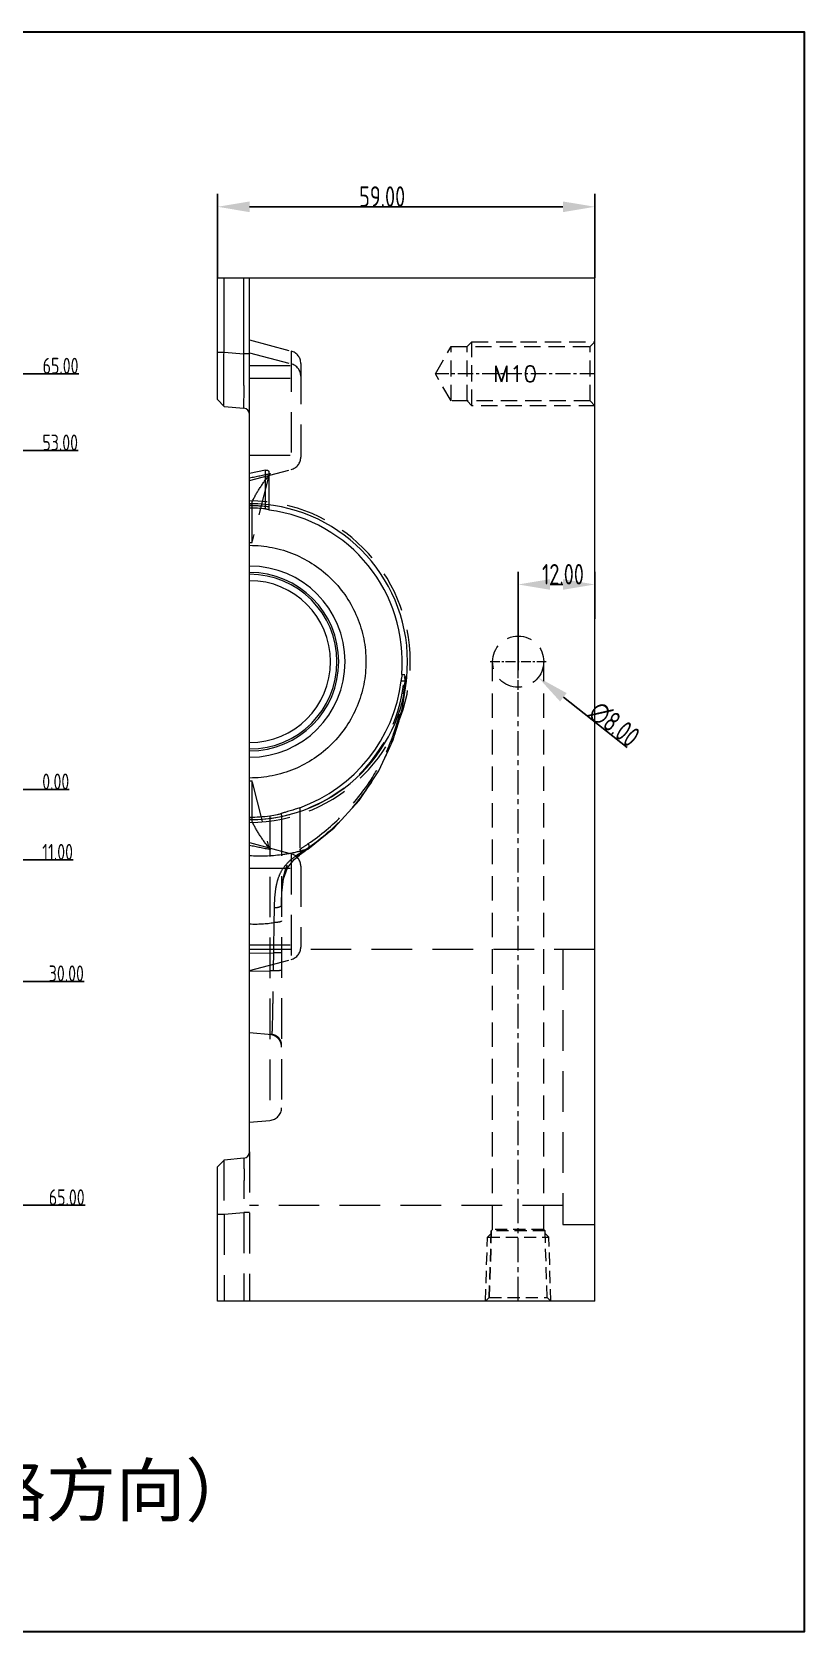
# Model space of a CAD drawing. Header units: millimetres. Extents: x 5647 to 7112, y -2229 to 2511.
# Drawn here: x 6438.9 to 6559.6, y 469.1 to 719.3 of the extents above; entities that cross this region are included whole.
import ezdxf
from ezdxf.enums import TextEntityAlignment as Align

# ---------------------------------------------------------------- set-up
doc = ezdxf.new("R2010")
doc.units = ezdxf.units.MM
doc.header["$PDSIZE"] = -5
doc.linetypes.add('CENTER', pattern=[0.6, 0.375, -0.075, 0.075, -0.075])
doc.linetypes.add('HIDDEN', pattern=[9.525, 6.35, -3.175])
doc.layers.get('0').update_dxf_attribs({"lineweight": 5})
doc.layers.get('Defpoints').update_dxf_attribs({"lineweight": 5})
for name, color, linetype, lineweight in [('cool', 153, 'HIDDEN', 9), ('DEFAULT_2', 8, 'HIDDEN', 18), ('dim', 82, 'Continuous', 9), ('screw', 33, 'Continuous', 13), ('粗实线', 7, 'Continuous', 30)]:
    doc.layers.add(name, color=color, linetype=linetype, lineweight=lineweight)
doc.styles.add('A100', font='ARIAL.TTF')
doc.styles.add('TXT', font='txt.shx', dxfattribs={"bigfont": 'gbcbig.shx'})
doc.styles.add('标注', font='isocp.shx', dxfattribs={"width": 0.8, "bigfont": 'hztxt.shx'})
doc.dimstyles.new('副本 a4', dxfattribs={"dimtxt": 3.2, "dimasz": 5, "dimexe": 2, "dimexo": 0, "dimgap": 0, "dimtad": 1, "dimzin": 0, "dimdsep": 46, "dimtxsty": '标注', "dimcen": 0, "dimdle": 3, "dimclrd": 4, "dimclre": 4, "dimclrt": 6, "dimazin": 0, "dimtfac": 1, "dimtofl": 0, "dimtmove": 0, "dimatfit": 3, "dimfxl": 0, "dimtolj": 1, "dimarcsym": 0})

# ---------------------------------------------------------------- blocks, each defined once
blk = doc.blocks.new('*D140')
at = {"layer": 'Defpoints', "color": 0}
for p in [(6467.94, 691.94), (6467.94, 680.83), (6526.94, 680.83)]:
    blk.add_point(p, dxfattribs=at)
at = {"layer": '粗实线', "color": 4, "lineweight": -2}
for p, q in [((6467.94, 680.83), (6467.94, 693.94)), ((6526.94, 680.83), (6526.94, 693.94)), ((6521.94, 691.94), (6472.94, 691.94))]:
    blk.add_line(p, q, dxfattribs=at)
at = {"layer": '粗实线', "color": 4}
for points in [[(6472.94, 692.77), (6472.94, 691.1), (6467.94, 691.94)], [(6521.94, 692.77), (6521.94, 691.1), (6526.94, 691.94)]]:
    blk.add_solid(points, dxfattribs=at)
at = {"layer": '粗实线', "color": 6, "insert": (6493.67, 693.54), "char_height": 3.2, "attachment_point": 5, "style": '标注'}
blk.add_mtext('\\A1;59.00', dxfattribs=at)
blk = doc.blocks.new('cool_jt_f11')
at = {"layer": 'cool', "ltscale": 0.3}
for p, q in [((0, 5.11), (0.58, 4.53)), ((0, 5.11), (10, 4.8)), ((0.58, 4.53), (0.58, -4.53)), ((11, 4.21), (0.58, 4.53)), ((0.58, 4.53), (11, 4.21)), ((10, 4.8), (10.58, 4.22)), ((10, 4.8), (10, -4.8)), ((11.21, 4), (11, 4.21)), ((11, -4.21), (11, 4.21)), ((11.21, -4), (11.21, 4)), ((0.58, -4.53), (0, -5.11)), ((0, -5.11), (10, -4.8)), ((0.58, -4.53), (11, -4.21)), ((10, -4.8), (10.58, -4.22)), ((11, -4.21), (11.21, -4))]:
    blk.add_line(p, q, dxfattribs=at)
blk = doc.blocks.new('*D146')
at = {"layer": 'Defpoints', "color": 0}
for p in [(6511.8, 623.3), (6518.08, 618.35)]:
    blk.add_point(p, dxfattribs=at)
at = {"layer": '粗实线', "color": 4, "lineweight": -2}
blk.add_line((6531.97, 607.4), (6522.01, 615.25), dxfattribs=at)
at = {"layer": '粗实线', "color": 4}
blk.add_solid([(6522.52, 615.91), (6521.49, 614.6), (6518.08, 618.35)], dxfattribs=at)
at = {"layer": '粗实线', "color": 6, "insert": (6529.94, 611.04), "char_height": 3.2, "attachment_point": 5, "rotation": 321.7449, "style": '标注'}
blk.add_mtext('\\A1;∅8.00', dxfattribs=at)
blk = doc.blocks.new('*D147')
at = {"layer": 'Defpoints', "color": 0}
for p in [(6526.94, 632.89), (6526.94, 627.53), (6514.94, 619.49)]:
    blk.add_point(p, dxfattribs=at)
at = {"layer": '粗实线', "color": 4, "lineweight": -2}
for p, q in [((6514.94, 619.49), (6514.94, 634.89)), ((6519.94, 632.89), (6521.94, 632.89)), ((6526.94, 627.53), (6526.94, 634.89))]:
    blk.add_line(p, q, dxfattribs=at)
at = {"layer": '粗实线', "color": 4}
for points in [[(6519.94, 633.73), (6519.94, 632.06), (6514.94, 632.89)], [(6521.94, 633.73), (6521.94, 632.06), (6526.94, 632.89)]]:
    blk.add_solid(points, dxfattribs=at)
at = {"layer": '粗实线', "color": 6, "insert": (6521.94, 634.49), "char_height": 3.2, "attachment_point": 5, "style": '标注'}
blk.add_mtext('\\A1;12.00', dxfattribs=at)
blk = doc.blocks.new('*D171')
at = {"layer": 'Defpoints', "color": 0}
for p in [(6340.41, 600.83), (6422.38, 600.83), (6440.52, 600.83)]:
    blk.add_point(p, dxfattribs=at)
at = {"layer": 'dim', "color": 4, "lineweight": -2}
blk.add_line((6422.38, 600.83), (6444.72, 600.83), dxfattribs=at)
at = {"layer": 'dim', "color": 6, "insert": (6442.62, 602.08), "char_height": 2.5, "attachment_point": 5, "style": '标注'}
blk.add_mtext('\\A1;0.00', dxfattribs=at)
blk = doc.blocks.new('*D172')
at = {"layer": 'Defpoints', "color": 0}
for p in [(6401.15, 653.83), (6440.52, 653.83), (6340.41, 600.83)]:
    blk.add_point(p, dxfattribs=at)
at = {"layer": 'dim', "color": 4, "lineweight": -2}
blk.add_line((6401.15, 653.83), (6446.12, 653.83), dxfattribs=at)
at = {"layer": 'dim', "color": 6, "insert": (6443.32, 655.08), "char_height": 2.5, "attachment_point": 5, "style": '标注'}
blk.add_mtext('\\A1;53.00', dxfattribs=at)
blk = doc.blocks.new('*D173')
at = {"layer": 'Defpoints', "color": 0}
for p in [(6419.89, 665.83), (6440.52, 665.83), (6340.41, 600.83)]:
    blk.add_point(p, dxfattribs=at)
at = {"layer": 'dim', "color": 4, "lineweight": -2}
blk.add_line((6419.89, 665.83), (6446.24, 665.83), dxfattribs=at)
at = {"layer": 'dim', "color": 6, "insert": (6443.38, 667.08), "char_height": 2.5, "attachment_point": 5, "style": '标注'}
blk.add_mtext('\\A1;65.00', dxfattribs=at)
blk = doc.blocks.new('*D174')
at = {"layer": 'Defpoints', "color": 0}
for p in [(6340.41, 600.83), (6412.16, 589.83), (6440.52, 589.83)]:
    blk.add_point(p, dxfattribs=at)
at = {"layer": 'dim', "color": 4, "lineweight": -2}
blk.add_line((6412.16, 589.83), (6445.32, 589.83), dxfattribs=at)
at = {"layer": 'dim', "color": 6, "insert": (6442.92, 591.08), "char_height": 2.5, "attachment_point": 5, "style": '标注'}
blk.add_mtext('\\A1;11.00', dxfattribs=at)
blk = doc.blocks.new('*D178')
at = {"layer": 'Defpoints', "color": 0}
for p in [(6340.41, 600.83), (6425.91, 535.83), (6441.48, 535.83)]:
    blk.add_point(p, dxfattribs=at)
at = {"layer": 'dim', "color": 4, "lineweight": -2}
blk.add_line((6425.91, 535.83), (6447.2, 535.83), dxfattribs=at)
at = {"layer": 'dim', "color": 6, "insert": (6444.34, 537.08), "char_height": 2.5, "attachment_point": 5, "style": '标注'}
blk.add_mtext('\\A1;65.00', dxfattribs=at)
blk = doc.blocks.new('*D179')
at = {"layer": 'Defpoints', "color": 0}
for p in [(6340.41, 600.83), (6358.16, 570.83), (6441.48, 570.83)]:
    blk.add_point(p, dxfattribs=at)
at = {"layer": 'dim', "color": 4, "lineweight": -2}
blk.add_line((6358.16, 570.83), (6447.08, 570.83), dxfattribs=at)
at = {"layer": 'dim', "color": 6, "insert": (6444.28, 572.08), "char_height": 2.5, "attachment_point": 5, "style": '标注'}
blk.add_mtext('\\A1;30.00', dxfattribs=at)

msp = doc.modelspace()

# ---------------------------------------------------------------- linework, layer by layer
at = {"color": 7, "linetype": 'Continuous'}
for p, q in [((6467.94003, 661.82606), (6467.94003, 680.82606)), ((6467.94003, 680.82606), (6526.94003, 680.82606)), ((6468.93622, 669.20656), (6468.93622, 680.82606)), ((6472.02718, 668.93614), (6472.02718, 680.82606)), ((6472.94003, 544.17984), (6472.94003, 680.82606)), ((6526.94003, 520.82606), (6526.94003, 680.82606)), ((6467.94003, 669.20656), (6468.93622, 669.20656)), ((6468.93622, 669.20656), (6472.02718, 668.93614)), ((6472.94003, 668.93614), (6472.02718, 668.93614)), ((6467.94003, 661.82606), (6468.93622, 660.73891)), ((6468.93622, 660.73891), (6468.93514, 660.73967)), ((6468.93622, 660.73891), (6472.02718, 660.46848)), ((6473.34003, 639.47251), (6473.34003, 644.84025)), ((6475.94003, 644.63765), (6475.94003, 644.51084)), ((6472.94003, 639.47251), (6473.34003, 639.47251)), ((6472.94003, 602.17962), (6473.34003, 602.17962)), ((6473.34003, 596.5129), (6473.34003, 602.17962)), ((6468.93622, 542.91322), (6467.94003, 541.82606)), ((6472.02718, 543.18364), (6468.93622, 542.91322)), ((6467.94003, 520.82606), (6467.94003, 541.82606)), ((6526.94003, 520.82606), (6467.94003, 520.82606))]:
    msp.add_line(p, q, dxfattribs=at)
for centre, radius, start, end in [((6471.94003, 659.47229), 1, 0, 85), ((6472.94003, 620.82606), 24.69416, 270, 90), ((6472.94003, 620.82606), 23.87401, 355.1945231, 82.7811489), ((6472.94003, 620.82606), 14.93641, 270, 90), ((6472.94003, 620.82606), 13.94021, 270, 90), ((6472.94003, 620.82606), 13.65375, 270, 90), ((6472.94003, 620.82606), 12.65755, 270, 90), ((6481.13086, 619.76084), 15.65089, 352.8988922, 354.2253848), ((6472.88875, 620.39224), 23.8794, 270.1230329, 277.7631478), ((6471.94003, 544.17984), 1, 275, 0)]:
    msp.add_arc(centre, radius, start, end, dxfattribs=at)
for centre, major_axis, start_param, end_param in [((6472.94003, 621.17271), (0, 23.66754), -0.105838737, 0), ((6472.58465, 620.82606), (24.26327, 0), -1.225475931, -0.123974283)]:
    msp.add_ellipse(centre, major_axis=major_axis, ratio=0.999892734, start_param=start_param, end_param=end_param, dxfattribs=at)
for points, knots in [([(6468.93486, 660.7397), (6468.9312, 660.74372), (6468.92953, 660.76254), (6468.9246, 660.79681), (6468.92187, 660.85281), (6468.91663, 660.96539), (6468.91168, 661.15526), (6468.90625, 661.43933), (6468.90217, 661.79716), (6468.89928, 662.22516), (6468.89762, 662.71944), (6468.89699, 663.49687), (6468.89945, 664.5942), (6468.90739, 666.03138), (6468.91957, 667.58845), (6468.92907, 668.66039), (6468.93622, 669.20656)], [0, 0, 0, 0, 0.001927318, 0.006145978, 0.012688269, 0.021553432, 0.046204688, 0.079871123, 0.122253689, 0.172959644, 0.23150553, 0.297355463, 0.448373106, 0.620241907, 0.806497157, 1, 1, 1, 1]), ([(6472.02718, 660.46848), (6472.03071, 660.46819), (6472.03163, 660.48898), (6472.03676, 660.51228), (6472.03911, 660.56647), (6472.04286, 660.63503), (6472.04578, 660.72598), (6472.05002, 660.88533), (6472.05421, 661.13318), (6472.05807, 661.48618), (6472.06082, 661.91135), (6472.06249, 662.40449), (6472.06301, 662.96089), (6472.06238, 663.57519), (6472.05991, 664.49215), (6472.05387, 665.73397), (6472.04267, 667.30395), (6472.03276, 668.38518), (6472.02718, 668.93614)], [0, 0, 0, 0, 0.001254435, 0.004832772, 0.010779024, 0.019091393, 0.029762572, 0.042772976, 0.075670527, 0.117492577, 0.167855401, 0.226265409, 0.292179025, 0.364942239, 0.443865201, 0.61698801, 0.80482758, 1, 1, 1, 1]), ([(6475.44003, 644.70781), (6475.51255, 644.70011), (6475.61422, 644.68842), (6475.73892, 644.67188), (6475.81022, 644.66208), (6475.86363, 644.65301), (6475.90563, 644.64778), (6475.92385, 644.64053), (6475.94003, 644.64048), (6475.94003, 644.63765)], [0, 0, 0, 0, 0.433049391, 0.60692679, 0.74821534, 0.857551242, 0.935698593, 0.983214735, 1, 1, 1, 1]), ([(6472.94003, 639.01707), (6474.12852, 639.013), (6476.5121, 638.7822), (6479.94652, 637.74166), (6483.11115, 636.04808), (6485.88601, 633.77212), (6488.16276, 630.99755), (6489.85466, 627.83234), (6490.89638, 624.39779), (6491.24811, 620.82606), (6490.89638, 617.25433), (6489.85466, 613.81979), (6488.16276, 610.65458), (6485.88601, 607.88001), (6483.11115, 605.60404), (6479.94652, 603.91047), (6476.5121, 602.86992), (6474.12852, 602.63913), (6472.94003, 602.63505)], [0, 0, 0, 0, 0.062490806, 0.125000713, 0.187498679, 0.249998323, 0.312499109, 0.374999831, 0.437500097, 0.5, 0.562499903, 0.625000169, 0.687500891, 0.750001677, 0.812501321, 0.874999287, 0.937509194, 1, 1, 1, 1]), ([(6496.7428, 618.82606), (6496.74624, 618.82606), (6496.74357, 618.80498), (6496.74734, 618.78202), (6496.74379, 618.72781), (6496.74132, 618.65955), (6496.73533, 618.56872), (6496.72364, 618.40909), (6496.71172, 618.27913), (6496.70233, 618.18611)], [0, 0, 0, 0, 0.01610073, 0.063041551, 0.14111472, 0.25033317, 0.390908255, 0.563080065, 1, 1, 1, 1]), ([(6480.79772, 597.99758), (6480.55844, 597.91151), (6479.79104, 597.64713), (6479.01189, 597.41883), (6478.47548, 597.26794)], [0, 0, 0, 0, 0.313358803, 1, 1, 1, 1]), ([(6476.11434, 596.7317), (6476.5087, 596.78547), (6477.08867, 596.88551), (6477.66398, 597.01243), (6477.84644, 597.06663)], [0, 0, 0, 0, 0.676483743, 1, 1, 1, 1]), ([(6477.84644, 597.06663), (6477.8681, 597.07307), (6477.89905, 597.08406), (6477.9323, 597.09407), (6477.94051, 597.10118)], [0, 0, 0, 0, 0.675391016, 1, 1, 1, 1]), ([(6478.47548, 597.26794), (6478.40302, 597.24756), (6478.2767, 597.21153), (6478.11352, 597.16584), (6478.01024, 597.12952), (6477.95631, 597.11267), (6477.94301, 597.10119)], [0, 0, 0, 0, 0.404299904, 0.706864197, 0.90564466, 1, 1, 1, 1])]:
    msp.add_open_spline(points, degree=3, knots=knots, dxfattribs=at)
at = {"layer": 'cool', "color": 1, "linetype": 'CENTER', "ltscale": 4.064}
for p, q in [((6514.94003, 616.42606), (6514.94003, 625.22606)), ((6510.54003, 620.82606), (6519.34003, 620.82606))]:
    msp.add_line(p, q, dxfattribs=at)
at = {"layer": 'cool', "ltscale": 0.6}
for p, q in [((6510.94003, 532.03606), (6510.94003, 620.82606)), ((6518.94003, 532.03606), (6518.94003, 620.82606))]:
    msp.add_line(p, q, dxfattribs=at)
at = {"layer": 'cool', "color": 1, "linetype": 'CENTER', "ltscale": 10.16}
msp.add_line((6514.94003, 520.82606), (6514.94003, 620.82606), dxfattribs=at)
at = {"layer": 'cool', "ltscale": 0.6}
msp.add_circle((6514.94003, 620.82606), 4, dxfattribs=at)
at = {"layer": 'DEFAULT_2', "color": 8, "linetype": 'HIDDEN'}
for p, q in [((6472.94003, 671.12258), (6479.45766, 669.37619)), ((6472.94003, 669.12258), (6479.45766, 667.37619)), ((6479.45766, 669.37619), (6479.45766, 650.86898)), ((6472.94003, 667.12258), (6480.94003, 667.12258)), ((6480.94003, 667.44434), (6480.94003, 652.80083)), ((6472.94003, 665.12258), (6480.94003, 665.12258)), ((6468.93514, 660.73968), (6468.93622, 660.73891)), ((6472.94003, 653.12258), (6480.94003, 653.12258)), ((6472.94003, 649.12258), (6479.45766, 650.86898)), ((6475.44003, 650.75342), (6472.94003, 650.23886)), ((6475.44003, 644.70781), (6475.44003, 650.75342)), ((6475.94003, 650.53262), (6475.94003, 644.63765)), ((6475.94003, 649.92643), (6473.34003, 639.64305)), ((6475.93877, 649.92697), (6476.18326, 650.24166)), ((6472.94003, 645.4731), (6473.34003, 645.4731)), ((6473.34003, 644.84025), (6473.34003, 645.80783)), ((6496.73012, 618.82606), (6497.18788, 618.82606)), ((6496.6617, 617.82606), (6497.26412, 617.82606)), ((6497.44965, 617.78369), (6497.39951, 617.77515)), ((6473.34003, 602.00908), (6475.94003, 591.7257)), ((6480.79772, 597.99758), (6480.79772, 591.46534)), ((6472.94003, 596.17902), (6473.34003, 596.17902)), ((6473.34003, 595.8443), (6473.34003, 596.5129)), ((6476.11434, 596.7317), (6476.11434, 549.10378)), ((6477.94003, 596.80171), (6477.94003, 551.09617)), ((6472.94003, 592.52954), (6479.45766, 590.78315)), ((6476.18326, 591.41046), (6475.93865, 591.72511)), ((6479.45766, 590.78315), (6479.45766, 574.27594)), ((6472.94003, 588.52954), (6480.94003, 588.52954)), ((6480.94003, 588.8513), (6480.94003, 576.20779)), ((6472.94003, 576.52954), (6480.94003, 576.52954)), ((6526.94003, 575.84606), (6472.94003, 575.83606)), ((6521.94003, 575.84606), (6521.94003, 532.82771)), ((6472.94003, 575.27106), (6476.71585, 575.28331)), ((6472.94003, 572.52954), (6479.45766, 574.27594)), ((6472.94003, 572.45012), (6476.11434, 572.4654)), ((6472.94003, 562.82606), (6476.43953, 562.5199)), ((6472.94003, 548.82606), (6476.11434, 549.10378)), ((6468.93514, 542.91245), (6468.93622, 542.91322)), ((6472.94003, 544.17984), (6472.94003, 520.82606)), ((6521.94003, 535.81606), (6472.94003, 535.81606)), ((6467.94003, 534.44556), (6468.93622, 534.44556)), ((6468.93622, 534.44556), (6472.02718, 534.71599)), ((6468.93622, 534.44556), (6468.93622, 520.82606)), ((6472.94003, 534.71599), (6472.02718, 534.71599)), ((6472.02718, 534.71599), (6472.02718, 520.82606)), ((6521.94003, 532.82606), (6526.94003, 532.82606))]:
    msp.add_line(p, q, dxfattribs=at)
for points in [[(6497.44964, 617.78361), (6497.45183, 618.00418), (6497.38624, 618.33875), (6497.23481, 618.60424), (6497.17671, 618.66363)], [(6482.03831, 591.52), (6486.15406, 594.84572), (6490.06467, 599.09809), (6493.15363, 603.73485), (6495.41328, 608.62377), (6496.85157, 613.62189), (6497.44964, 617.78367)], [(6477.94003, 582.75137), (6477.98715, 584.69957), (6478.26334, 586.87476), (6478.88431, 588.59075), (6479.91675, 589.92069), (6480.73773, 590.59707)], [(6480.73747, 590.59688), (6480.88404, 590.70273), (6481.69373, 591.27835), (6482.03831, 591.52)]]:
    msp.add_lwpolyline(points, dxfattribs=at)
for centre, radius, start, end in [((6478.94003, 667.44434), 2, 0, 75), ((6478.94003, 665.44434), 2, 0, 75), ((6478.94003, 652.80083), 2, 285, 0), ((6320.87812, 1388.05026), 753.97693, 281.63520523, 281.88694858), ((6472.94003, 620.82606), 25.125, 270, 90), ((6472.94003, 620.82606), 24.37401, 82.9299981, 90), ((6472.94003, 620.41181), 24.29965, 270, 356.2583407), ((6320.87812, -146.39813), 753.97693, 78.11305142, 78.36479477), ((6474.67463, 616.42121), 25.95663, 266.1682475, 277.2310657), ((6474.94972, 614.21386), 23.7322, 277.2429888, 283.7625521), ((6478.94003, 588.8513), 2, 0, 75), ((6536.07703, 507.41988), 100.09585, 123.5111917, 123.8396187), ((6475.42473, 612.20555), 21.66855, 283.8059177, 286.8746531), ((6597.94369, 413.80838), 212.30365, 123.1933479, 123.4842487), ((6460.05055, 623.22463), 38.44074, 304.3031523, 304.736077), ((6473.79273, 599.00797), 19.20252, 267.4548874, 278.9578001), ((6478.94003, 576.20779), 2, 285, 0), ((6475.93565, 560.53789), 2.01838, 68.594277, 84.9431869), ((6476.29619, 560.88232), 1.64382, 0.0026845, 84.9973155), ((6475.94657, 560.56143), 1.99346, 0.0584607, 17.1662754), ((6475.94003, 551.09617), 2, 275, 0)]:
    msp.add_arc(centre, radius, start, end, dxfattribs=at)
for points, knots in [([(6475.44003, 650.75342), (6475.5018, 650.76614), (6475.62207, 650.77582), (6475.78557, 650.73957), (6475.90668, 650.65761), (6475.94003, 650.57155), (6475.94003, 650.53262)], [0, 0, 0, 0, 0.30946651, 0.583066967, 0.808978665, 1, 1, 1, 1]), ([(6473.34003, 645.80783), (6473.66812, 646.53996), (6474.47983, 647.95817), (6475.43914, 649.27226), (6475.93999, 649.92645)], [0, 0, 0, 0, 0.493354129, 1, 1, 1, 1]), ([(6475.94003, 649.92643), (6475.94444, 649.93324), (6476.01743, 650.04413), (6476.10171, 650.14742), (6476.18326, 650.24166)], [0, 0, 0, 0, 0.061150324, 1, 1, 1, 1]), ([(6497.22668, 618.27422), (6497.21971, 618.27467), (6497.1891, 618.27311), (6497.16072, 618.25738), (6497.14265, 618.24254)], [0, 0, 0, 0, 0.229994062, 1, 1, 1, 1]), ([(6497.26412, 617.82606), (6497.26649, 617.88408), (6497.26498, 618.1022), (6497.22383, 618.32248), (6497.162, 618.47032)], [0, 0, 0, 0, 0.265967785, 1, 1, 1, 1]), ([(6497.39951, 617.77515), (6497.40471, 617.83805), (6497.40324, 617.95866), (6497.37475, 618.13253), (6497.29437, 618.26983), (6497.22668, 618.27422)], [0, 0, 0, 0, 0.34028141, 0.634260734, 1, 1, 1, 1]), ([(6481.95397, 591.6346), (6483.94983, 593.01846), (6487.77777, 596.24905), (6491.70563, 601.23531), (6494.23223, 605.82262), (6496.3064, 610.89037), (6497.16844, 614.99897), (6497.39951, 617.77515)], [0, 0, 0, 0, 0.232613341, 0.476371327, 0.603203376, 0.73318631, 1, 1, 1, 1]), ([(6482.11086, 592.37468), (6484.05004, 593.69788), (6487.78123, 596.80602), (6491.62027, 601.62792), (6494.1059, 606.09036), (6496.1638, 611.05638), (6497.02594, 615.0932), (6497.26412, 617.82606)], [0, 0, 0, 0, 0.230419668, 0.47323243, 0.600192109, 0.73075101, 1, 1, 1, 1]), ([(6497.26412, 617.82606), (6497.29027, 617.82219), (6497.33506, 617.81486), (6497.39676, 617.80401), (6497.42635, 617.79463), (6497.4501, 617.78845), (6497.44965, 617.78369)], [0, 0, 0, 0, 0.414162937, 0.728529115, 0.925068417, 1, 1, 1, 1]), ([(6475.93999, 591.72568), (6475.43915, 592.37987), (6474.47982, 593.69394), (6473.66812, 595.11216), (6473.34003, 595.8443)], [0, 0, 0, 0, 0.506643398, 1, 1, 1, 1]), ([(6477.94003, 596.80171), (6477.94003, 596.82468), (6477.94026, 596.92452), (6477.94336, 597.02434), (6477.94301, 597.10119)], [0, 0, 0, 0, 0.230172833, 1, 1, 1, 1]), ([(6475.94003, 591.7257), (6475.94434, 591.71882), (6476.01824, 591.60852), (6476.10171, 591.50471), (6476.18326, 591.41046)], [0, 0, 0, 0, 0.061151892, 1, 1, 1, 1]), ([(6477.93642, 588.10234), (6478.21085, 588.58929), (6478.92495, 589.51644), (6479.84306, 590.22841), (6480.33665, 590.55945)], [0, 0, 0, 0, 0.484664421, 1, 1, 1, 1]), ([(6477.94003, 582.75138), (6477.94005, 583.62364), (6477.96069, 584.90909), (6478.13428, 586.57875), (6478.36075, 587.74149), (6478.71755, 588.8273), (6479.23616, 589.82234), (6479.93362, 590.71278), (6480.49646, 591.22363), (6480.79772, 591.46534)], [0, 0, 0, 0, 0.274321914, 0.403754378, 0.527494006, 0.646184211, 0.761963638, 0.878528262, 1, 1, 1, 1]), ([(6480.73747, 590.59687), (6480.68608, 590.55967), (6480.54772, 590.51373), (6480.40781, 590.5374), (6480.33665, 590.55945)], [0, 0, 0, 0, 0.459906458, 1, 1, 1, 1]), ([(6480.79772, 591.46534), (6480.83444, 591.37691), (6480.88945, 591.2048), (6480.91298, 590.95422), (6480.86934, 590.74055), (6480.78628, 590.63229), (6480.73774, 590.59707)], [0, 0, 0, 0, 0.309607091, 0.580052573, 0.806055723, 1, 1, 1, 1]), ([(6482.03831, 591.52), (6481.99536, 591.48995), (6481.88647, 591.44932), (6481.7725, 591.45772), (6481.71465, 591.47)], [0, 0, 0, 0, 0.469857383, 1, 1, 1, 1]), ([(6482.11085, 592.37468), (6482.14589, 592.28717), (6482.1978, 592.1169), (6482.21721, 591.86958), (6482.17075, 591.65943), (6482.08685, 591.55397), (6482.03831, 591.52)], [0, 0, 0, 0, 0.309123513, 0.579445423, 0.805706085, 1, 1, 1, 1]), ([(6476.82852, 582.31648), (6476.83922, 582.85404), (6476.87526, 583.90036), (6477.03007, 585.42023), (6477.34509, 586.83508), (6477.71218, 587.70446), (6477.93642, 588.10234)], [0, 0, 0, 0, 0.271219139, 0.527928466, 0.769613486, 1, 1, 1, 1]), ([(6476.78267, 580.03966), (6476.78661, 580.23248), (6476.802, 580.99141), (6476.81726, 581.75035), (6476.82852, 582.31648)], [0, 0, 0, 0, 0.254058413, 1, 1, 1, 1]), ([(6477.94003, 582.74926), (6477.94003, 582.68904), (6477.87623, 582.59213), (6477.75126, 582.50865), (6477.55432, 582.41778), (6477.2421, 582.34341), (6476.97351, 582.31979), (6476.82852, 582.31648)], [0, 0, 0, 0, 0.14317905, 0.241633263, 0.360839238, 0.655177552, 1, 1, 1, 1]), ([(6476.71585, 575.28331), (6476.72135, 575.68228), (6476.7434, 577.26773), (6476.76599, 578.85318), (6476.7827, 580.03966)], [0, 0, 0, 0, 0.251641325, 1, 1, 1, 1]), ([(6477.94001, 580.29424), (6477.94001, 580.25089), (6477.85602, 580.19166), (6477.74054, 580.14839), (6477.5312, 580.09353), (6477.20972, 580.05253), (6476.9329, 580.04035), (6476.78267, 580.03967)], [0, 0, 0, 0, 0.106651449, 0.199940873, 0.320374535, 0.630378579, 1, 1, 1, 1]), ([(6477.94003, 575.33286), (6477.94003, 575.32418), (6477.89532, 575.3178), (6477.83955, 575.3066), (6477.7228, 575.29901), (6477.57723, 575.29127), (6477.39429, 575.28601), (6477.10411, 575.28136), (6476.87459, 575.28173), (6476.71585, 575.28331)], [0, 0, 0, 0, 0.021180247, 0.077350879, 0.168134476, 0.290382665, 0.440139705, 0.612427125, 1, 1, 1, 1]), ([(6476.48458, 562.92031), (6476.49739, 563.15133), (6476.5184, 563.72019), (6476.55966, 565.24258), (6476.60528, 567.76436), (6476.6593, 571.31656), (6476.6959, 573.91515), (6476.71585, 575.28331)], [0, 0, 0, 0, 0.056134147, 0.138092925, 0.369490194, 0.668033109, 1, 1, 1, 1]), ([(6477.94003, 572.57506), (6477.94003, 572.57062), (6477.92661, 572.56084), (6477.88298, 572.54766), (6477.78236, 572.53056), (6477.61973, 572.51438), (6477.39771, 572.49877), (6477.12661, 572.48571), (6476.69315, 572.47138), (6476.35114, 572.46654), (6476.11434, 572.4654)], [0, 0, 0, 0, 0.007261016, 0.022302608, 0.078690024, 0.169411054, 0.291655535, 0.441231223, 0.613140159, 1, 1, 1, 1]), ([(6476.43953, 562.5199), (6476.44225, 562.51966), (6476.44786, 562.53031), (6476.45481, 562.56069), (6476.46517, 562.63727), (6476.47501, 562.76076), (6476.48134, 562.86182), (6476.48458, 562.92031)], [0, 0, 0, 0, 0.02018077, 0.068059, 0.255482154, 0.566395548, 1, 1, 1, 1]), ([(6477.85122, 561.14979), (6477.76436, 561.43044), (6477.45801, 561.96273), (6476.94962, 562.30817), (6476.6723, 562.41704)], [0, 0, 0, 0, 0.496498865, 1, 1, 1, 1]), ([(6468.93486, 542.91243), (6468.9312, 542.90841), (6468.92953, 542.88959), (6468.9246, 542.85532), (6468.92187, 542.79931), (6468.91663, 542.68674), (6468.91168, 542.49687), (6468.90625, 542.2128), (6468.90217, 541.85497), (6468.89928, 541.42696), (6468.89762, 540.93268), (6468.89699, 540.15525), (6468.89945, 539.05793), (6468.90739, 537.62075), (6468.91957, 536.06367), (6468.92907, 534.99173), (6468.93622, 534.44556)], [0, 0, 0, 0, 0.001927318, 0.006145978, 0.012688269, 0.021553432, 0.046204688, 0.079871123, 0.122253689, 0.172959644, 0.23150553, 0.297355463, 0.448373106, 0.620241907, 0.806497157, 1, 1, 1, 1]), ([(6472.02718, 543.18364), (6472.03071, 543.18394), (6472.03163, 543.16315), (6472.03676, 543.13985), (6472.03911, 543.08566), (6472.04286, 543.01709), (6472.04578, 542.92615), (6472.05002, 542.7668), (6472.05421, 542.51895), (6472.05807, 542.16594), (6472.06082, 541.74078), (6472.06249, 541.24763), (6472.06301, 540.69124), (6472.06238, 540.07694), (6472.05991, 539.15998), (6472.05387, 537.91816), (6472.04267, 536.34818), (6472.03276, 535.26695), (6472.02718, 534.71599)], [0, 0, 0, 0, 0.001254435, 0.004832772, 0.010779024, 0.019091393, 0.029762572, 0.042772976, 0.075670527, 0.117492577, 0.167855401, 0.226265409, 0.292179025, 0.364942239, 0.443865201, 0.61698801, 0.80482758, 1, 1, 1, 1])]:
    msp.add_open_spline(points, degree=3, knots=knots, dxfattribs=at)
msp.add_open_spline([(6480.79772, 591.46534), (6481.23236, 591.77284), (6481.67106, 592.0746), (6482.11086, 592.37468)], degree=3, dxfattribs=at)
at = {"layer": 'screw', "color": 92, "linetype": 'HIDDEN', "ltscale": 0.4}
for p, q in [((6506.94003, 670.07606), (6507.69003, 670.82606)), ((6507.69003, 670.82606), (6526.94003, 670.82606)), ((6507.69003, 660.82606), (6507.69003, 670.82606)), ((6506.94003, 661.57606), (6506.94003, 670.07606)), ((6507.69003, 660.82606), (6506.94003, 661.57606)), ((6526.94003, 660.82606), (6507.69003, 660.82606))]:
    msp.add_line(p, q, dxfattribs=at)
at = {"layer": 'screw', "color": 8, "linetype": 'HIDDEN', "ltscale": 0.4}
for p, q in [((6526.19003, 670.07606), (6526.94003, 670.82606)), ((6501.98629, 665.82606), (6504.44003, 670.07606)), ((6504.44003, 670.07606), (6526.19003, 670.07606)), ((6504.44003, 661.57606), (6504.44003, 670.07606)), ((6526.19003, 661.57606), (6526.19003, 670.07606)), ((6504.44003, 661.57606), (6501.98629, 665.82606)), ((6526.19003, 661.57606), (6504.44003, 661.57606)), ((6526.94003, 660.82606), (6526.19003, 661.57606))]:
    msp.add_line(p, q, dxfattribs=at)
at = {"layer": 'screw', "color": 1, "linetype": 'CENTER', "ltscale": 6.35}
msp.add_line((6526.94003, 665.82606), (6501.98629, 665.82606), dxfattribs=at)
at = {"layer": '粗实线'}
msp.add_lwpolyline([(6209.73403, 719.26452), (6559.63701, 719.26452), (6559.63701, 469.12356), (6209.73403, 469.12356)], close=True, dxfattribs=at)

# ---------------------------------------------------------------- block references
at = {"layer": 'cool', "ltscale": 0.6, "rotation": 90}
msp.add_blockref('cool_jt_f11', (6514.94003, 520.82606), dxfattribs=at)

# ---------------------------------------------------------------- texts
at = {"layer": 'screw', "color": 6, "linetype": 'HIDDEN', "ltscale": 0.4, "style": 'TXT'}
msp.add_text('M10', height=2.5, dxfattribs=at).set_placement((6514.46316, 665.82606), align=Align.MIDDLE)
at = {"layer": '粗实线', "insert": (6359.25182, 495.27301), "char_height": 8, "width": 130.3751557, "attachment_point": 1, "style": 'A100'}
msp.add_mtext('{\\fSimSun|b0|i0|c134|p2;后模芯(注意水路方向）}', dxfattribs=at)

# ---------------------------------------------------------------- dimensions: what is measured, and where the dimension line sits
at = {"layer": 'dim'}
for feature_location, offset, origin, picture, middle in [((6419.89301, 665.82606), (20.62829, 0), (6340.40782, 600.82606), '*D173', (6443.38192, 667.07606)), ((6401.15407, 653.82765), (39.36723, 0), (6340.40782, 600.82606), '*D172', (6443.32208, 655.07765)), ((6422.3817333196, 600.8260633879), (18.1395616835, 0), (6340.4078170649, 600.8260633879), '*D171', (6442.6228698063, 602.0760633879)), ((6412.15782, 589.82606), (28.36348, 0), (6340.40782, 600.82606), '*D174', (6442.92208, 591.07606)), ((6425.90782, 535.82606), (15.57153, 0), (6340.40782, 600.82606), '*D178', (6444.33998, 537.07606)), ((6358.15782, 570.82606), (83.32153, 0), (6340.40782, 600.82606), '*D179', (6444.28014, 572.07606))]:
    dim = msp.add_ordinate_dim(feature_location=feature_location, offset=offset, dtype=0, origin=origin, dimstyle='副本 a4', override={"dimtxt": 2.5, "dimasz": 2, "dimexe": 0.49975}, dxfattribs=at)
    dim.commit()
    dim.dimension.update_dxf_attribs({"geometry": picture, "text_midpoint": middle})
at = {"layer": '粗实线'}
for base, p1, p2, picture, middle in [((6467.94003, 691.93728), (6526.94003, 680.82606), (6467.94003, 680.82606), '*D140', (6493.67179, 691.93728)), ((6526.94003, 632.89282), (6514.94003, 619.49058), (6526.94003, 627.52679), '*D147', (6521.94003, 632.89282))]:
    dim = msp.add_linear_dim(base=base, p1=p1, p2=p2, dimstyle='副本 a4', dxfattribs=at)
    dim.commit()
    dim.dimension.update_dxf_attribs({"geometry": picture, "text_midpoint": middle, "dimtype": 160})
dim = msp.add_diameter_dim_2p(p1=(6511.79898, 623.30272), p2=(6518.08107, 618.34941), dimstyle='副本 a4', dxfattribs=at)
dim.commit()
dim.dimension.update_dxf_attribs({"geometry": '*D146', "text_midpoint": (6528.94988, 609.77955)})

doc.saveas('drawing.dxf')
